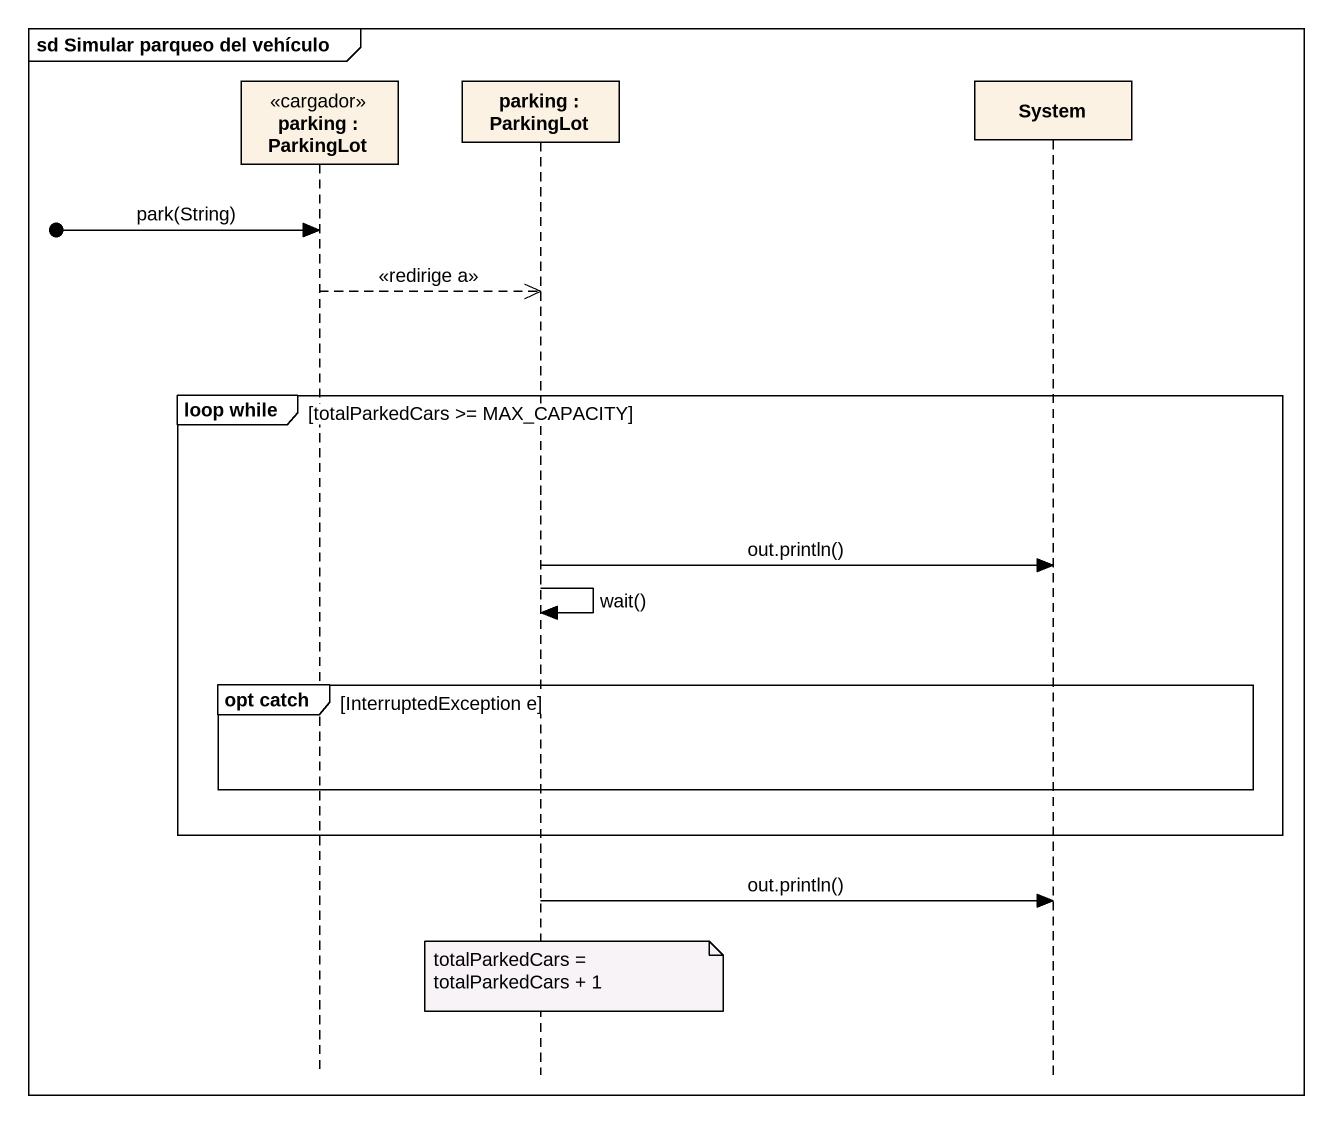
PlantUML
@startuml
mainframe sd Simular parqueo del vehículo
hide footbox
participant "parking : ParkingLot" as parking <<cargador>>
participant "parking : ParkingLot" as parking_2
participant System

[o-> parking : park(String)
parking -->> parking_2 : <<redirige a>>
group loop while [totalParkedCars >= MAX_CAPACITY]
  parking_2 -> System : out.println()
  parking_2 -> parking_2 : wait()
  group opt catch [InterruptedException e]
  end
end
parking_2 -> System : out.println()
note over parking_2 : totalParkedCars = totalParkedCars + 1
@enduml
